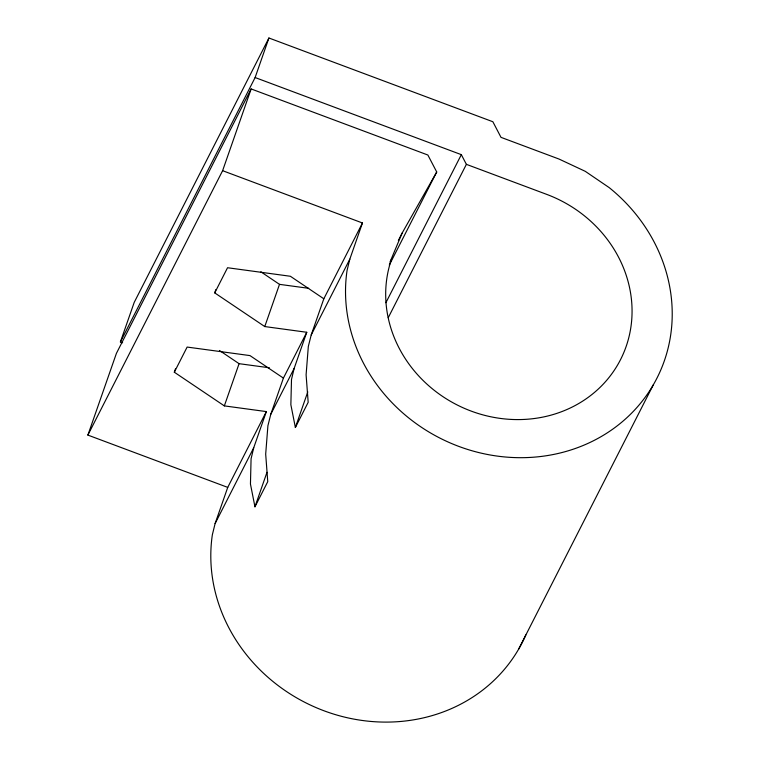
<?xml version="1.0" encoding="UTF-8"?>
<svg xmlns="http://www.w3.org/2000/svg" width="760" height="760" viewBox="0 0 760 760"><rect width="100%" height="100%" fill="white"/><g stroke="black" fill="none" stroke-linecap="round" stroke-linejoin="round"><path stroke-width="1.14" d="M175.475 368.875L174.316 372.21L224.343 405.887L266.351 411.587L253.726 447.754L251.076 458.784L250.448 484.034L254.951 506.796L267.757 481.65L265.687 454.128L267.909 425.752L270.788 414.266L283.413 378.1L306.764 332.272L264.765 326.562L214.728 292.885L215.897 289.55M306.764 332.272L294.148 368.429L291.498 379.459L290.861 404.709L295.365 427.471L308.18 402.325L306.099 374.803L308.322 346.437L311.21 334.941L323.827 298.784L362.453 222.984L222.613 170.686L87.885 435.09L227.734 487.388L266.351 411.587M227.734 487.388L215.108 523.554L212.344 534.812A166.184 151.934 27 0 0 332.329 713.668A166.184 151.934 27 0 0 525.834 634.913M362.453 222.984L349.828 259.141L347.063 270.408A166.184 151.934 27 0 0 570.389 450.129A166.184 151.934 27 0 0 609.168 187.596L585.257 171.323L559.018 159.049L501.001 137.351L492.86 121.742L268.926 38L134.207 302.404L120.403 341.943L122.616 342.769M87.885 435.09L116.422 353.343L251.142 88.939L427.87 155.021L436.724 171.988L389.3 265.059M222.613 170.686L251.142 88.939M120.403 341.943L255.123 77.539L268.926 38M224.343 405.887L239.077 363.679L219.459 350.464M264.765 326.562L279.499 284.354L260.86 271.805M254.951 506.796L266.978 472.311M295.365 427.471L307.791 391.875M390.013 262.038L402.144 233.054L436.724 171.988M174.316 372.21L187.131 347.063L249.973 355.594L283.413 378.1M214.728 292.885L227.544 267.738L290.387 276.269L323.827 298.784M215.108 523.554L253.726 447.754M270.788 414.266L294.148 368.429M311.21 334.941L349.828 259.141M398.373 240.454L402.144 233.054M385.89 302.717L461.329 154.65L255.123 77.539M388.246 317.69L466.383 164.34L461.329 154.65M518.548 649.315L653.267 384.911M279.499 284.354L308.665 288.315M239.077 363.679L269.42 367.792M466.383 164.34L546.687 194.37A125.334 114.589 27 0 1 626.116 346.56A125.334 114.589 27 0 1 471.058 411.055A125.334 114.589 27 0 1 391.628 258.865"/></g></svg>
